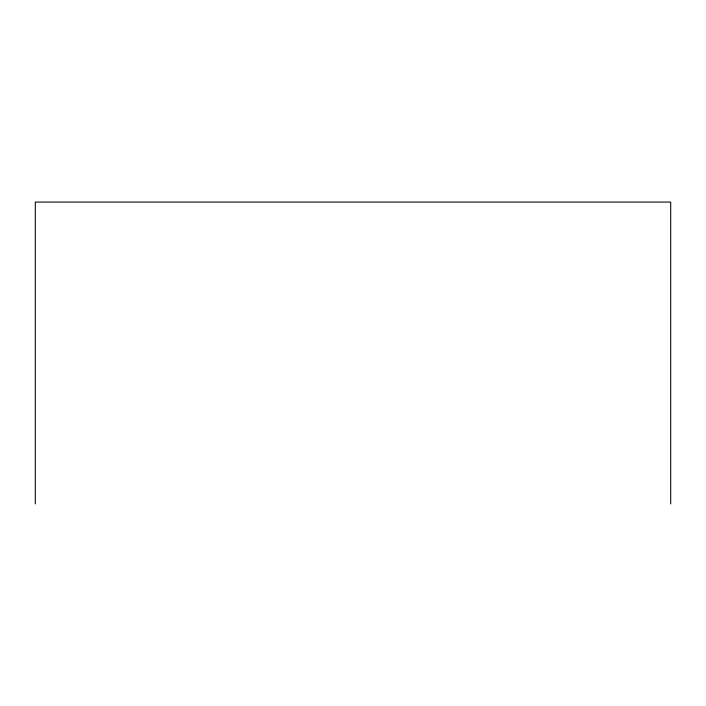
<?xml version="1.0" encoding="UTF-8"?>
<svg xmlns="http://www.w3.org/2000/svg" width="706" height="706" viewBox="0 0 706 706"><rect width="100%" height="100%" fill="white"/><g stroke="black" fill="none" stroke-linecap="round" stroke-linejoin="round"><path stroke-width="1.06" d="M670.7 503.925L670.7 202.075L35.3 202.075L35.3 503.925"/></g></svg>
